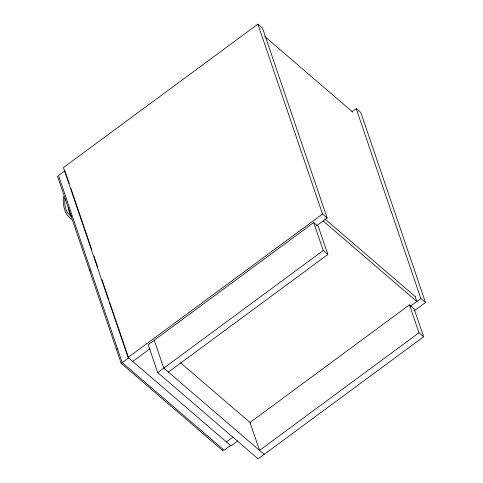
<?xml version="1.0" encoding="UTF-8"?>
<svg xmlns="http://www.w3.org/2000/svg" width="483" height="483" viewBox="0 0 483 483"><rect width="100%" height="100%" fill="white"/><g stroke="black" fill="none" stroke-linecap="round" stroke-linejoin="round"><path stroke-width="0.72" d="M63.515 196.448C62.941 201.936 63.394 207.684 65.875 212.689M64.885 198.163L64.788 203.904A37.378 23.311 -49.3 0 0 67.97 213.244L71.152 216.565M316.45 225.905L327.154 218.008L262.517 28.129L257.886 24.15L63.442 167.583L128.08 357.456L231.055 445.93L237.714 441.015M64.909 170.819L58.515 175.534L122.205 362.618L224.148 450.204L230.536 445.489M351.98 111.766L356.219 108.639L360.855 112.624L425.493 302.497L413.985 310.986M116.445 349.402L117.454 348.654M128.08 357.456L322.523 214.023L257.886 24.15M222.24 449.733L223.134 450.947L121.197 363.361L128.599 357.903L109.635 302.207M168.404 372.103L327.854 254.481L318.351 226.557L313.715 222.578L148.209 344.669L157.712 372.592L258.109 458.85L423.621 336.76L414.112 308.836L409.481 304.851L250.025 422.48L259.534 450.404L418.984 332.775L409.481 304.851M132.716 361.441L149.694 348.913M157.712 372.592L323.224 250.502L313.715 222.578M226.418 441.951L233.09 437.03M410.152 306.415L420.856 298.518L356.219 108.639M264.69 36.448L352.838 112.183M322.523 214.023L327.154 218.008M420.856 298.518L425.493 302.497M324.757 218.835L415.193 296.538M323.121 220.985L416.823 301.495L415.108 296.465M323.224 250.502L327.854 254.481M418.984 332.775L423.621 336.76M180.503 362.745L250.665 423.03M264.165 454.382L163.767 368.124L154.264 340.201M71.387 219.403L67.372 215.201L65.839 212.635M89.355 269.822L90.249 271.029M65.151 171.531L69.286 183.673M70.989 188.672L91.649 249.367M94.076 256.503L97.723 267.214M101.859 279.355L108.91 300.064M57.507 176.277L121.197 363.361M71.249 215.853A37.378 23.311 -49.3 0 1 68.465 207.678"/></g></svg>
